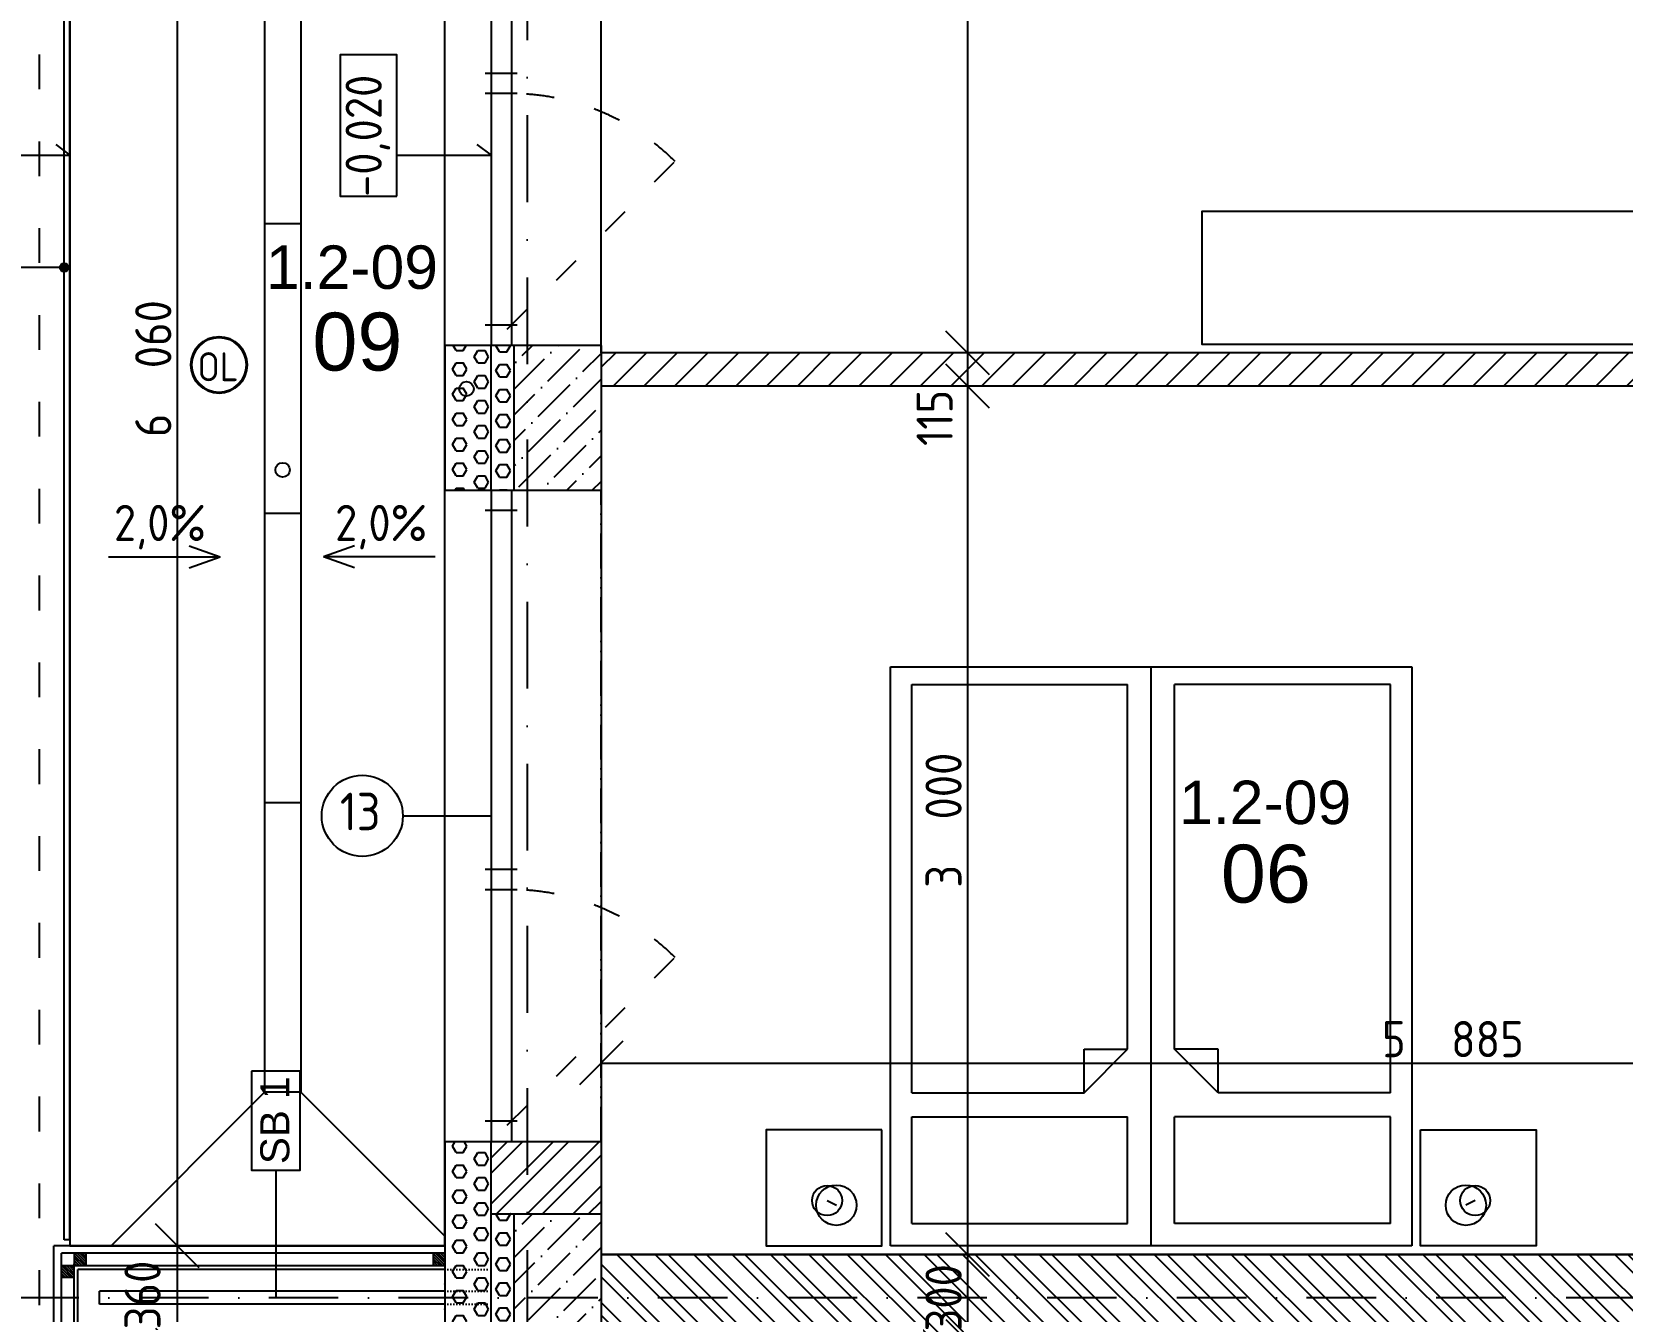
# Model space of a CAD drawing. Extents: x 4511820 to 5180432, y -1526536 to -944957.
# Drawn here: x 4978984 to 4984478, y -1325371 to -1320952 of the extents above; entities that cross this region are included whole.
import ezdxf

# ---------------------------------------------------------------- set-up
doc = ezdxf.new("R2010")
doc.units = 0
doc.header["$MEASUREMENT"] = 0
for name, pattern in [('ACAD_ISO03W100', [30, 12, -18]), ('ACAD_ISO07W100', [3.5, 0.5, -3]), ('ACAD_ISO12W100', [22, 12, -3, 0.5, -3, 0.5, -3]), ('BODKOCIARKOVANA_3', [5.6, 3, -1.3, 0, -1.3])]:
    doc.linetypes.add(name, pattern=pattern)
doc.layers.get('0').update_dxf_attribs({"linetype": 'CONTINUOUS'})
doc.layers.get('Defpoints').update_dxf_attribs({"color": 61, "linetype": 'CONTINUOUS'})
for name, color, linetype in [('KÓTY', 4, 'CONTINUOUS'), ('MÚRY', 1, 'CONTINUOUS'), ('OKNÁ', 143, 'CONTINUOUS'), ('osi', 253, 'CONTINUOUS'), ('Plochy', 41, 'CONTINUOUS'), ('POPIS', 7, 'CONTINUOUS'), ('POZEMOK', 7, 'CONTINUOUS'), ('TENKÁ', 7, 'CONTINUOUS'), ('tzb', 153, 'CONTINUOUS'), ('ZARIADENIE', 47, 'CONTINUOUS'), ('ŠRAFY', 82, 'CONTINUOUS')]:
    doc.layers.add(name, color=color, linetype=linetype)
doc.layers.add('zz-kanal-daždová', color=136, linetype='CONTINUOUS', lineweight=40)
doc.styles.add('ARIAL', font='arial.ttf')
doc.styles.add('STYLE1', font='isocp.shx')
doc.dimstyles.new('STANDARD-50', dxfattribs={"dimtxt": 125, "dimasz": 150, "dimexe": 10, "dimexo": 200, "dimgap": 20, "dimtad": 1, "dimdsep": 46, "dimlunit": 6, "dimtxsty": 'STYLE1', "dimblk1": 'OBLIQUE', "dimblk2": 'OBLIQUE', "dimsah": 1, "dimcen": 2.5, "dimse1": 1, "dimse2": 1, "dimadec": 0, "dimazin": 0, "dimtfac": 1, "dimtmove": 1, "dimatfit": 3, "dimldrblk": 'OBLIQUE', "dimfxl": 1, "dimtolj": 1, "dimtzin": 0, "dimarcsym": 0})
pattern_1 = [(0, (0, -175781), (0, 43.3012702), [25, -50]), (120, (0, -175781), (-37.5, -21.6506351), [25, -50]), (60, (25, -175781), (-37.5, 21.6506351), [25, -50])]
pattern_2 = [(315, (6325766.1914, 3695505.8086), (4.4194173824, 4.4194173824), [])]

# ---------------------------------------------------------------- blocks, each defined once
blk = doc.blocks.new('_OBLIQUE')
at = {"color": 0, "linetype": 'ByBlock'}
blk.add_line((-0.5, -0.5), (0.5, 0.5), dxfattribs=at)
blk = doc.blocks.new('*D22474')
at = {"layer": 'Defpoints', "color": 0}
for p in [(4980951, -1319055.2), (4976404.5, -1325175.2), (4980951, -1325175.2)]:
    blk.add_point(p, dxfattribs=at)
at = {"layer": 'KÓTY', "color": 0, "lineweight": -2}
blk.add_line((4976404.5, -1319055.2), (4976404.5, -1325175.2), dxfattribs=at)
at = {"layer": 'KÓTY', "color": 0, "linetype": 'ByBlock', "lineweight": -2, "xscale": 150, "yscale": 150, "zscale": 150}
for p, rotation in [((4976404.5, -1319055.2), 90), ((4976404.5, -1325175.2), 270)]:
    blk.add_blockref('_OBLIQUE', p, dxfattribs=dict(at, rotation=rotation))
at = {"layer": 'KÓTY', "color": 0, "insert": (4976322, -1322115.2), "char_height": 125, "attachment_point": 5, "rotation": 90, "style": 'STYLE1'}
blk.add_mtext('\\A1;6ﾠ120', dxfattribs=at)
blk = doc.blocks.new('*D22475')
at = {"layer": 'Defpoints', "color": 0}
for p in [(4980951, -1325175.2), (4976404.5, -1325475.2), (4980951, -1325475.2)]:
    blk.add_point(p, dxfattribs=at)
at = {"layer": 'KÓTY', "color": 0, "lineweight": -2}
blk.add_line((4976404.5, -1325175.2), (4976404.5, -1325475.2), dxfattribs=at)
at = {"layer": 'KÓTY', "color": 0, "linetype": 'ByBlock', "lineweight": -2, "xscale": 150, "yscale": 150, "zscale": 150}
for p, rotation in [((4976404.5, -1325175.2), 90), ((4976404.5, -1325475.2), 270)]:
    blk.add_blockref('_OBLIQUE', p, dxfattribs=dict(at, rotation=rotation))
at = {"layer": 'KÓTY', "color": 0, "insert": (4976322, -1325325.2), "char_height": 125, "attachment_point": 5, "rotation": 90, "style": 'STYLE1'}
blk.add_mtext('\\A1;300', dxfattribs=at)
blk = doc.blocks.new('*D22483')
at = {"layer": 'Defpoints', "color": 0}
for p in [(4980696, -1318905.2), (4976754.5, -1325325.2), (4980696, -1325325.2)]:
    blk.add_point(p, dxfattribs=at)
at = {"layer": 'KÓTY', "color": 0, "lineweight": -2}
blk.add_line((4976754.5, -1318905.2), (4976754.5, -1325325.2), dxfattribs=at)
at = {"layer": 'KÓTY', "color": 0, "linetype": 'ByBlock', "lineweight": -2, "xscale": 150, "yscale": 150, "zscale": 150}
for p, rotation in [((4976754.5, -1318905.2), 90), ((4976754.5, -1325325.2), 270)]:
    blk.add_blockref('_OBLIQUE', p, dxfattribs=dict(at, rotation=rotation))
at = {"layer": 'KÓTY', "color": 0, "insert": (4976672, -1322115.2), "char_height": 125, "attachment_point": 5, "rotation": 90, "style": 'STYLE1'}
blk.add_mtext('\\A1;6ﾠ420', dxfattribs=at)
blk = doc.blocks.new('*D22484')
at = {"layer": 'Defpoints', "color": 0}
for p in [(4980696, -1325325.2), (4976754.5, -1331745.2), (4980696, -1331745.2)]:
    blk.add_point(p, dxfattribs=at)
at = {"layer": 'KÓTY', "color": 0, "lineweight": -2}
blk.add_line((4976754.5, -1325325.2), (4976754.5, -1331745.2), dxfattribs=at)
at = {"layer": 'KÓTY', "color": 0, "linetype": 'ByBlock', "lineweight": -2, "xscale": 150, "yscale": 150, "zscale": 150}
for p, rotation in [((4976754.5, -1325325.2), 90), ((4976754.5, -1331745.2), 270)]:
    blk.add_blockref('_OBLIQUE', p, dxfattribs=dict(at, rotation=rotation))
at = {"layer": 'KÓTY', "color": 0, "insert": (4976672, -1328535.2), "char_height": 125, "attachment_point": 5, "rotation": 90, "style": 'STYLE1'}
blk.add_mtext('\\A1;6ﾠ420', dxfattribs=at)
blk = doc.blocks.new('*D22488')
at = {"layer": 'Defpoints', "color": 0}
for p in [(4979211, -1312385.2), (4977104.5, -1345195.2), (4982061, -1345195.2)]:
    blk.add_point(p, dxfattribs=at)
at = {"layer": 'KÓTY', "color": 0, "lineweight": -2}
blk.add_line((4977104.5, -1312385.2), (4977104.5, -1345195.2), dxfattribs=at)
at = {"layer": 'KÓTY', "color": 0, "linetype": 'ByBlock', "lineweight": -2, "xscale": 150, "yscale": 150, "zscale": 150}
for p, rotation in [((4977104.5, -1312385.2), 90), ((4977104.5, -1345195.2), 270)]:
    blk.add_blockref('_OBLIQUE', p, dxfattribs=dict(at, rotation=rotation))
at = {"layer": 'KÓTY', "color": 0, "insert": (4977022, -1328790.2), "char_height": 125, "attachment_point": 5, "rotation": 90, "style": 'STYLE1'}
blk.add_mtext('\\A1;32ﾠ810', dxfattribs=at)
blk = doc.blocks.new('*D22495')
at = {"layer": 'Defpoints', "color": 0}
for p in [(4980571, -1319585.2), (4977454.5, -1322035.2), (4980571, -1322035.2)]:
    blk.add_point(p, dxfattribs=at)
at = {"layer": 'KÓTY', "color": 0, "lineweight": -2}
blk.add_line((4977454.5, -1319585.2), (4977454.5, -1322035.2), dxfattribs=at)
at = {"layer": 'KÓTY', "color": 0, "linetype": 'ByBlock', "lineweight": -2, "xscale": 150, "yscale": 150, "zscale": 150}
for p, rotation in [((4977454.5, -1319585.2), 90), ((4977454.5, -1322035.2), 270)]:
    blk.add_blockref('_OBLIQUE', p, dxfattribs=dict(at, rotation=rotation))
at = {"layer": 'KÓTY', "color": 0, "insert": (4977372, -1320810.2), "char_height": 125, "attachment_point": 5, "rotation": 90, "style": 'STYLE1'}
blk.add_mtext('\\A1;2ﾠ450', dxfattribs=at)
blk = doc.blocks.new('*D22496')
at = {"layer": 'Defpoints', "color": 0}
for p in [(4980571, -1322035.2), (4977454.5, -1322535.2), (4980571, -1322535.2)]:
    blk.add_point(p, dxfattribs=at)
at = {"layer": 'KÓTY', "color": 0, "lineweight": -2}
blk.add_line((4977454.5, -1322035.2), (4977454.5, -1322535.2), dxfattribs=at)
at = {"layer": 'KÓTY', "color": 0, "linetype": 'ByBlock', "lineweight": -2, "xscale": 150, "yscale": 150, "zscale": 150}
for p, rotation in [((4977454.5, -1322035.2), 90), ((4977454.5, -1322535.2), 270)]:
    blk.add_blockref('_OBLIQUE', p, dxfattribs=dict(at, rotation=rotation))
at = {"layer": 'KÓTY', "color": 0, "insert": (4977372, -1322285.2), "char_height": 125, "attachment_point": 5, "rotation": 90, "style": 'STYLE1'}
blk.add_mtext('\\A1;500', dxfattribs=at)
blk = doc.blocks.new('*D22497')
at = {"layer": 'Defpoints', "color": 0}
for p in [(4980571, -1322535.2), (4977454.5, -1324785.2), (4980571, -1324785.2)]:
    blk.add_point(p, dxfattribs=at)
at = {"layer": 'KÓTY', "color": 0, "lineweight": -2}
blk.add_line((4977454.5, -1322535.2), (4977454.5, -1324785.2), dxfattribs=at)
at = {"layer": 'KÓTY', "color": 0, "linetype": 'ByBlock', "lineweight": -2, "xscale": 150, "yscale": 150, "zscale": 150}
for p, rotation in [((4977454.5, -1322535.2), 90), ((4977454.5, -1324785.2), 270)]:
    blk.add_blockref('_OBLIQUE', p, dxfattribs=dict(at, rotation=rotation))
at = {"layer": 'KÓTY', "color": 0, "insert": (4977372, -1323660.2), "char_height": 125, "attachment_point": 5, "rotation": 90, "style": 'STYLE1'}
blk.add_mtext('\\A1;2ﾠ250', dxfattribs=at)
blk = doc.blocks.new('*D22498')
at = {"layer": 'Defpoints', "color": 0}
for p in [(4980571, -1324785.2), (4977454.5, -1326035.2), (4980571, -1326035.2)]:
    blk.add_point(p, dxfattribs=at)
at = {"layer": 'KÓTY', "color": 0, "lineweight": -2}
blk.add_line((4977454.5, -1324785.2), (4977454.5, -1326035.2), dxfattribs=at)
at = {"layer": 'KÓTY', "color": 0, "linetype": 'ByBlock', "lineweight": -2, "xscale": 150, "yscale": 150, "zscale": 150}
for p, rotation in [((4977454.5, -1324785.2), 90), ((4977454.5, -1326035.2), 270)]:
    blk.add_blockref('_OBLIQUE', p, dxfattribs=dict(at, rotation=rotation))
at = {"layer": 'KÓTY', "color": 0, "insert": (4977372, -1325410.2), "char_height": 125, "attachment_point": 5, "rotation": 90, "style": 'STYLE1'}
blk.add_mtext('\\A1;1ﾠ250', dxfattribs=at)
blk = doc.blocks.new('DVOJPOSTEL')
at = {"layer": 'ZARIADENIE', "ltscale": 0.25}
for p, q in [((4444359, -1314665.2), (4444359, -1312665.2)), ((4444359, -1312665.2), (4446159, -1312665.2)), ((4445259, -1312665.2), (4445259, -1314665.2)), ((4446159, -1312665.2), (4446159, -1314665.2)), ((4444139.6, -1312821.2), (4444171.8, -1312805.1)), ((4446378.4, -1312821.2), (4446346.2, -1312805.1)), ((4446159, -1314665.2), (4444359, -1314665.2))]:
    blk.add_line(p, q, dxfattribs=at)
at = {"layer": 'ZARIADENIE', "color": 76, "ltscale": 0.25}
for p, q in [((4444432.3, -1312741.6), (4445177.9, -1312741.6)), ((4444432.3, -1312741.6), (4444432.3, -1313110.9)), ((4445177.9, -1312741.6), (4445177.9, -1313110.9)), ((4446085.7, -1312741.6), (4445340.1, -1312741.6)), ((4445340.1, -1312741.6), (4445340.1, -1313110.9)), ((4446085.7, -1312741.6), (4446085.7, -1313110.9)), ((4444432.3, -1313110.9), (4445177.9, -1313110.9)), ((4446085.7, -1313110.9), (4445340.1, -1313110.9)), ((4444432.3, -1313193.6), (4444432.3, -1314603.6)), ((4444432.3, -1313193.6), (4445027.9, -1313193.6)), ((4445027.9, -1313193.6), (4445177.9, -1313343.6)), ((4445027.9, -1313193.6), (4445027.9, -1313343.6)), ((4445490.1, -1313193.6), (4445340.1, -1313343.6)), ((4446085.7, -1313193.6), (4445490.1, -1313193.6)), ((4445490.1, -1313193.6), (4445490.1, -1313343.6)), ((4446085.7, -1313193.6), (4446085.7, -1314603.6)), ((4445027.9, -1313343.6), (4445177.9, -1313343.6)), ((4445177.9, -1313343.6), (4445177.9, -1314603.6)), ((4445340.1, -1313343.6), (4445340.1, -1314603.6)), ((4445490.1, -1313343.6), (4445340.1, -1313343.6)), ((4444432.3, -1314603.6), (4445177.9, -1314603.6)), ((4446085.7, -1314603.6), (4445340.1, -1314603.6))]:
    blk.add_line(p, q, dxfattribs=at)
at = {"layer": 'ZARIADENIE'}
for points in [[(4444329, -1313065.2), (4443929, -1313065.2), (4443929, -1312665.2), (4444329, -1312665.2)], [(4446189, -1313065.2), (4446589, -1313065.2), (4446589, -1312665.2), (4446189, -1312665.2)]]:
    blk.add_lwpolyline(points, close=True, dxfattribs=at)
at = {"layer": 'ZARIADENIE', "ltscale": 0.25}
for centre, radius in [((4444171.8, -1312805.1), 69.7), ((4446346.2, -1312805.1), 69.7), ((4444139.6, -1312821.2), 51.9), ((4446378.4, -1312821.2), 51.9)]:
    blk.add_circle(centre, radius, dxfattribs=at)
blk = doc.blocks.new('*D22588')
at = {"layer": 'Defpoints', "color": 0}
for p in [(4980951, -1319055.2), (4980951, -1322060.2), (4982216.5, -1322060.2)]:
    blk.add_point(p, dxfattribs=at)
at = {"layer": 'KÓTY', "color": 0, "lineweight": -2}
blk.add_line((4982216.5, -1319055.2), (4982216.5, -1322060.2), dxfattribs=at)
at = {"layer": 'KÓTY', "color": 0, "linetype": 'ByBlock', "lineweight": -2, "xscale": 150, "yscale": 150, "zscale": 150}
for p, rotation in [((4982216.5, -1319055.2), 90), ((4982216.5, -1322060.2), 270)]:
    blk.add_blockref('_OBLIQUE', p, dxfattribs=dict(at, rotation=rotation))
at = {"layer": 'KÓTY', "color": 0, "insert": (4982134, -1320557.7), "char_height": 125, "attachment_point": 5, "rotation": 90, "style": 'STYLE1'}
blk.add_mtext('\\A1;3ﾠ005', dxfattribs=at)
blk = doc.blocks.new('*D22589')
at = {"layer": 'Defpoints', "color": 0}
for p in [(4980951, -1322060.2), (4980951, -1322175.2), (4982216.5, -1322175.2)]:
    blk.add_point(p, dxfattribs=at)
at = {"layer": 'KÓTY', "color": 0, "lineweight": -2}
blk.add_line((4982216.5, -1322060.2), (4982216.5, -1322175.2), dxfattribs=at)
at = {"layer": 'KÓTY', "color": 0, "linetype": 'ByBlock', "lineweight": -2, "xscale": 150, "yscale": 150, "zscale": 150}
for p, rotation in [((4982216.5, -1322060.2), 90), ((4982216.5, -1322175.2), 270)]:
    blk.add_blockref('_OBLIQUE', p, dxfattribs=dict(at, rotation=rotation))
at = {"layer": 'KÓTY', "color": 0, "insert": (4982103, -1322285.5), "char_height": 125, "attachment_point": 5, "rotation": 90, "style": 'STYLE1'}
blk.add_mtext('\\A1;115', dxfattribs=at)
blk = doc.blocks.new('*D22590')
at = {"layer": 'Defpoints', "color": 0}
for p in [(4980951, -1322175.2), (4980951, -1325175.2), (4982216.5, -1325175.2)]:
    blk.add_point(p, dxfattribs=at)
at = {"layer": 'KÓTY', "color": 0, "lineweight": -2}
blk.add_line((4982216.5, -1322175.2), (4982216.5, -1325175.2), dxfattribs=at)
at = {"layer": 'KÓTY', "color": 0, "linetype": 'ByBlock', "lineweight": -2, "xscale": 150, "yscale": 150, "zscale": 150}
for p, rotation in [((4982216.5, -1322175.2), 90), ((4982216.5, -1325175.2), 270)]:
    blk.add_blockref('_OBLIQUE', p, dxfattribs=dict(at, rotation=rotation))
at = {"layer": 'KÓTY', "color": 0, "insert": (4982134, -1323675.2), "char_height": 125, "attachment_point": 5, "rotation": 90, "style": 'STYLE1'}
blk.add_mtext('\\A1;3ﾠ000', dxfattribs=at)
blk = doc.blocks.new('*D22591')
at = {"layer": 'Defpoints', "color": 0}
for p in [(4980951, -1325175.2), (4980951, -1325475.2), (4982216.5, -1325475.2)]:
    blk.add_point(p, dxfattribs=at)
at = {"layer": 'KÓTY', "color": 0, "lineweight": -2}
blk.add_line((4982216.5, -1325175.2), (4982216.5, -1325475.2), dxfattribs=at)
at = {"layer": 'KÓTY', "color": 0, "linetype": 'ByBlock', "lineweight": -2, "xscale": 150, "yscale": 150, "zscale": 150}
for p, rotation in [((4982216.5, -1325175.2), 90), ((4982216.5, -1325475.2), 270)]:
    blk.add_blockref('_OBLIQUE', p, dxfattribs=dict(at, rotation=rotation))
at = {"layer": 'KÓTY', "color": 0, "insert": (4982134, -1325325.2), "char_height": 125, "attachment_point": 5, "rotation": 90, "style": 'STYLE1'}
blk.add_mtext('\\A1;300', dxfattribs=at)
blk = doc.blocks.new('*D22647')
at = {"layer": 'Defpoints', "color": 0}
for p in [(4986836, -1324514), (4980951, -1325175.2), (4986836, -1325175.2)]:
    blk.add_point(p, dxfattribs=at)
at = {"layer": 'KÓTY', "color": 0, "lineweight": -2}
blk.add_line((4980951, -1324514), (4986836, -1324514), dxfattribs=at)
at = {"layer": 'KÓTY', "color": 0, "linetype": 'ByBlock', "lineweight": -2, "xscale": 150, "yscale": 150, "zscale": 150, "rotation": 180}
blk.add_blockref('_OBLIQUE', (4980951, -1324514), dxfattribs=at)
at = {"layer": 'KÓTY', "color": 0, "linetype": 'ByBlock', "lineweight": -2, "xscale": 150, "yscale": 150, "zscale": 150}
blk.add_blockref('_OBLIQUE', (4986836, -1324514), dxfattribs=at)
at = {"layer": 'KÓTY', "color": 0, "insert": (4983893.5, -1324431.5), "char_height": 125, "attachment_point": 5, "style": 'STYLE1'}
blk.add_mtext('\\A1;5ﾠ885', dxfattribs=at)
blk = doc.blocks.new('*D23238')
at = {"layer": 'Defpoints', "color": 0}
for p in [(4979276, -1319085.2), (4979276, -1325145.2), (4979486.5, -1325145.2)]:
    blk.add_point(p, dxfattribs=at)
at = {"layer": 'KÓTY', "color": 0, "lineweight": -2}
blk.add_line((4979486.5, -1319085.2), (4979486.5, -1325145.2), dxfattribs=at)
at = {"layer": 'KÓTY', "color": 0, "linetype": 'ByBlock', "lineweight": -2, "xscale": 150, "yscale": 150, "zscale": 150}
for p, rotation in [((4979486.5, -1319085.2), 90), ((4979486.5, -1325145.2), 270)]:
    blk.add_blockref('_OBLIQUE', p, dxfattribs=dict(at, rotation=rotation))
at = {"layer": 'KÓTY', "color": 0, "insert": (4979404, -1322115.2), "char_height": 125, "attachment_point": 5, "rotation": 90, "style": 'STYLE1'}
blk.add_mtext('\\A1;6ﾠ060', dxfattribs=at)
blk = doc.blocks.new('*D48145')
at = {"layer": 'Defpoints', "color": 0}
for p in [(4979486.5, -1325145.2), (4979486.5, -1325505.2), (4979486.5, -1325505.2)]:
    blk.add_point(p, dxfattribs=at)
at = {"layer": 'KÓTY', "color": 0, "lineweight": -2}
blk.add_line((4979486.5, -1325145.2), (4979486.5, -1325505.2), dxfattribs=at)
at = {"layer": 'KÓTY', "color": 0, "linetype": 'ByBlock', "lineweight": -2, "xscale": 150, "yscale": 150, "zscale": 150}
for p, rotation in [((4979486.5, -1325145.2), 90), ((4979486.5, -1325505.2), 270)]:
    blk.add_blockref('_OBLIQUE', p, dxfattribs=dict(at, rotation=rotation))
at = {"layer": 'KÓTY', "color": 0, "insert": (4979367, -1325315.5), "char_height": 125, "attachment_point": 5, "rotation": 90, "style": 'STYLE1'}
blk.add_mtext('\\A1;360', dxfattribs=at)
blk = doc.blocks.new('*D55251')
at = {"layer": 'Defpoints', "color": 0}
for p in [(4980651, -1325035.2), (4977804.5, -1325535.2), (4980696, -1325535.2)]:
    blk.add_point(p, dxfattribs=at)
at = {"layer": 'KÓTY', "color": 0, "lineweight": -2}
blk.add_line((4977804.5, -1325035.2), (4977804.5, -1325535.2), dxfattribs=at)
at = {"layer": 'KÓTY', "color": 0, "linetype": 'ByBlock', "lineweight": -2, "xscale": 150, "yscale": 150, "zscale": 150}
for p, rotation in [((4977804.5, -1325035.2), 90), ((4977804.5, -1325535.2), 270)]:
    blk.add_blockref('_OBLIQUE', p, dxfattribs=dict(at, rotation=rotation))
at = {"layer": 'KÓTY', "color": 0, "insert": (4977722, -1325285.2), "char_height": 125, "attachment_point": 5, "rotation": 90, "style": 'STYLE1'}
blk.add_mtext('\\A1;500', dxfattribs=at)
blk = doc.blocks.new('*D55252')
at = {"layer": 'Defpoints', "color": 0}
for p in [(4977804.5, -1324785.2), (4980951, -1324785.2), (4980951, -1325035.2)]:
    blk.add_point(p, dxfattribs=at)
at = {"layer": 'KÓTY', "color": 0, "lineweight": -2}
blk.add_line((4977804.5, -1325035.2), (4977804.5, -1324785.2), dxfattribs=at)
at = {"layer": 'KÓTY', "color": 0, "linetype": 'ByBlock', "lineweight": -2, "xscale": 150, "yscale": 150, "zscale": 150}
for p, rotation in [((4977804.5, -1324785.2), 90), ((4977804.5, -1325035.2), 270)]:
    blk.add_blockref('_OBLIQUE', p, dxfattribs=dict(at, rotation=rotation))
at = {"layer": 'KÓTY', "color": 0, "insert": (4977678.5, -1324924.5), "char_height": 125, "attachment_point": 5, "rotation": 90, "style": 'STYLE1'}
blk.add_mtext('\\A1;250', dxfattribs=at)

msp = doc.modelspace()

# ---------------------------------------------------------------- hatches: boundary and pattern name
at = {"layer": 'TENKÁ'}
h = msp.add_hatch(color=256, dxfattribs=at)
h.dxf.hatch_style = 1
h.paths.add_polyline_path([(4979081, -1321765.691, 2.41421356), (4979096, -1321750.691, 0.41421356)])
at = {"layer": 'ŠRAFY'}
h = msp.add_hatch(dxfattribs=at)
h.set_pattern_fill('HEX', color=256, scale=200)
h.set_pattern_definition(pattern_1)
h.paths.add_polyline_path([(4980411, -1322035.191), (4980411, -1322535.191), (4980571, -1322535.191), (4980571, -1322035.191)])
h = msp.add_hatch(dxfattribs=at)
h.set_pattern_fill('HEX', color=256, scale=200)
h.set_pattern_definition([(0, (0, -155521), (0, 43.3012702), [25, -50]), (120, (0, -155521), (-37.5, -21.6506351), [25, -50]), (60, (25, -155521), (-37.5, 21.6506351), [25, -50])])
h.paths.add_polyline_path([(4980641, -1322535.191), (4980651, -1322535.191), (4980651, -1322035.191), (4980641, -1322035.191), (4980571, -1322035.191), (4980571, -1322535.191)])
at = {"layer": 'ŠRAFY', "ltscale": 0.25}
h = msp.add_hatch(dxfattribs=at)
h.set_pattern_fill('ANSI36', color=256, scale=500)
h.set_pattern_definition([(45, (449781.18, -185153.17), (33.1456304, 121.533978), [156.25, -31.25, 0, -31.25])])
h.paths.add_polyline_path([(4980651, -1322535.191), (4980951, -1322535.191), (4980951, -1322035.191), (4980651, -1322035.191)])
h = msp.add_hatch(dxfattribs=at)
h.set_pattern_fill('ANSI31', color=256, scale=600, style=0)
h.set_pattern_definition([(45, (515270.5, 128041), (-53.0330086, 53.0330086), [])])
h.paths.add_polyline_path([(4980951, -1322175.191), (4986836, -1322175.191), (4986836, -1322775.191), (4986951, -1322775.191), (4986951, -1322060.191), (4986201, -1322060.191), (4986201, -1322010.191), (4986086, -1322010.191), (4986086, -1322060.191), (4980951, -1322060.191)])
at = {"layer": 'ŠRAFY'}
h = msp.add_hatch(dxfattribs=at)
h.set_pattern_fill('HEX', color=256, scale=200)
h.set_pattern_definition(pattern_1)
h.paths.add_polyline_path([(4980411, -1324785.191), (4980411, -1326035.191), (4980571, -1326035.191), (4980571, -1324785.191)])
h = msp.add_hatch(dxfattribs=at)
h.set_pattern_fill('ANSI32', color=256, scale=300)
h.paths.add_polyline_path([(4980571, -1325535.191), (4980571, -1326035.191), (4980951, -1326035.191), (4980951, -1325535.191)])
h.paths.add_polyline_path([(4980571, -1324785.191), (4980571, -1325035.191), (4980951, -1325035.191), (4980951, -1324785.191)])
h = msp.add_hatch(dxfattribs=at)
h.set_pattern_fill('HEX', color=256, scale=200)
h.set_pattern_definition([(0, (0, -158521), (0, 43.3012702), [25, -50]), (120, (0, -158521), (-37.5, -21.6506351), [25, -50]), (60, (25, -158521), (-37.5, 21.6506351), [25, -50])])
h.paths.add_polyline_path([(4980641, -1325535.191), (4980651, -1325535.191), (4980651, -1325035.191), (4980641, -1325035.191), (4980571, -1325035.191), (4980571, -1325535.191)])
at = {"layer": 'ŠRAFY', "ltscale": 0.25}
h = msp.add_hatch(dxfattribs=at)
h.set_pattern_fill('ANSI36', color=256, scale=500)
h.set_pattern_definition([(45, (449781.18, -188153.17), (33.1456304, 121.533978), [156.25, -31.25, 0, -31.25])])
h.paths.add_polyline_path([(4980651, -1325535.191), (4980951, -1325535.191), (4980951, -1325035.191), (4980651, -1325035.191)])
at = {"layer": 'ŠRAFY'}
h = msp.add_hatch(dxfattribs=at)
h.set_pattern_fill('ANSI31', color=45, scale=50, angle=270)
h.set_pattern_definition(pattern_2)
h.paths.add_polyline_path([(4979171, -1325215.191), (4979171, -1325171.191), (4979131, -1325171.191), (4979131, -1325208.191), (4979131, -1325215.191)])
h = msp.add_hatch(dxfattribs=at)
h.set_pattern_fill('ANSI31', color=45, scale=50, angle=270)
h.set_pattern_definition(pattern_2)
h.paths.add_polyline_path([(4980411, -1325215.191), (4980411, -1325171.191), (4980371, -1325171.191), (4980371, -1325215.191)])
h = msp.add_hatch(dxfattribs=at)
h.set_pattern_fill('ANSI32', color=256, scale=250, angle=90)
h.paths.add_polyline_path([(4986836, -1325175.191), (4980951, -1325175.191), (4980951, -1325475.191), (4986951, -1325475.191), (4986951, -1325175.191)])
h = msp.add_hatch(dxfattribs=at)
h.set_pattern_fill('ANSI31', color=45, scale=50, angle=270)
h.set_pattern_definition(pattern_2)
h.paths.add_polyline_path([(4979087, -1325215.191), (4979087, -1325255.191), (4979131, -1325255.191), (4979131, -1325215.191)])

# ---------------------------------------------------------------- linework, layer by layer
at = {"layer": 'MÚRY'}
for p, q in [((4980411, -1322035.191), (4980411, -1322535.191)), ((4980951, -1322035.191), (4980411, -1322035.191)), ((4980951, -1322035.191), (4980951, -1322060.191)), ((4986086, -1322060.191), (4980951, -1322060.191)), ((4986836, -1322175.191), (4980951, -1322175.191)), ((4980951, -1322175.191), (4980951, -1322535.191)), ((4980411, -1322535.191), (4980951, -1322535.191)), ((4980411, -1324785.191), (4980411, -1325095.191)), ((4980411, -1324785.191), (4980951, -1324785.191)), ((4980411, -1324785.191), (4980411, -1325145.191)), ((4980951, -1324785.191), (4980951, -1325175.191)), ((4979061, -1325505.191), (4979061, -1325145.191)), ((4980411, -1325145.191), (4979061, -1325145.191)), ((4986836, -1325175.191), (4980951, -1325175.191))]:
    msp.add_line(p, q, dxfattribs=at)
at = {"layer": 'OKNÁ'}
for p, q in [((4979096, -1325125.191), (4979096, -1319105.191)), ((4979116, -1325125.191), (4979116, -1319105.191)), ((4979116, -1325125.191), (4979096, -1325125.191))]:
    msp.add_line(p, q, dxfattribs=at)
at = {"layer": 'OKNÁ', "ltscale": 0.25}
for p, q in [((4980571, -1319585.191), (4980571, -1322035.191)), ((4980641, -1319585.191), (4980641, -1322035.191)), ((4980661, -1321095.191), (4980551, -1321095.191)), ((4980661, -1321165.191), (4980551, -1321165.191)), ((4980661, -1321965.191), (4980551, -1321965.191)), ((4980571, -1322535.191), (4980571, -1324785.191)), ((4980641, -1322535.191), (4980641, -1324785.191)), ((4980661, -1322605.191), (4980551, -1322605.191)), ((4980266.146, -1323660.191), (4980571, -1323660.191)), ((4980661, -1323845.191), (4980551, -1323845.191)), ((4980661, -1323915.191), (4980551, -1323915.191)), ((4980661, -1324715.191), (4980551, -1324715.191))]:
    msp.add_line(p, q, dxfattribs=at)
at = {"layer": 'OKNÁ', "linetype": 'ACAD_ISO03W100', "ltscale": 8}
for p, q in [((4980626.858, -1321979.334), (4981206.685, -1321399.506)), ((4980626.858, -1324729.334), (4981206.685, -1324149.506))]:
    msp.add_line(p, q, dxfattribs=at)
at = {"layer": 'OKNÁ', "ltscale": 0.25}
msp.add_circle((4980126.146, -1323660.191), 140, dxfattribs=at)
at = {"layer": 'OKNÁ', "linetype": 'ACAD_ISO03W100', "ltscale": 8}
for centre in [(4980641, -1321965.191), (4980641, -1324715.191)]:
    msp.add_arc(centre, 800, 45, 90, dxfattribs=at)
at = {"layer": 'osi', "linetype": 'BODKOCIARKOVANA_3', "ltscale": 100}
msp.add_line((4980696, -1310038), (4980696, -1347555.191), dxfattribs=at)
at = {"layer": 'osi', "linetype": 'BODKOCIARKOVANA_3', "ltscale": 80}
msp.add_line((5041881, -1325325.191), (4978211, -1325325.191), dxfattribs=at)
at = {"layer": 'Plochy'}
for points in [[(4980411, -1319085.191), (4979116, -1319085.191), (4979116, -1325145.191), (4980411, -1325145.191)], [(4980951, -1319055.191), (4985086, -1319055.191), (4985086, -1319570.191), (4986086, -1319570.191), (4986086, -1322060.191), (4980951, -1322060.191)], [(4986836, -1322175.191), (4980951, -1322175.191), (4980951, -1325175.191), (4986836, -1325175.191)]]:
    msp.add_lwpolyline(points, close=True, dxfattribs=at)
at = {"layer": 'POZEMOK'}
for p, q in [((4979788.5, -1319615.191), (4979788.5, -1324615.191)), ((4979913.5, -1319615.191), (4979913.5, -1324615.191)), ((4979913.5, -1321615.191), (4979788.5, -1321615.191)), ((4979913.5, -1322615.191), (4979788.5, -1322615.191)), ((4979913.5, -1323615.191), (4979788.5, -1323615.191)), ((4979788.5, -1324615.191), (4979258.5, -1325145.191)), ((4979913.5, -1324615.191), (4979788.5, -1324615.191)), ((4979913.5, -1324615.191), (4980411, -1325112.691))]:
    msp.add_line(p, q, dxfattribs=at)
at = {"layer": 'TENKÁ', "linetype": 'ACAD_ISO03W100', "ltscale": 10}
msp.add_line((4979011, -1337650.191), (4979011, -1312795.191), dxfattribs=at)
at = {"layer": 'TENKÁ', "linetype": 'ACAD_ISO12W100', "ltscale": 10}
for p, q in [((4980411, -1322035.191), (4980411, -1319585.191)), ((4980951, -1322035.191), (4980951, -1319585.191)), ((4980411, -1324785.191), (4980411, -1322535.191)), ((4980951, -1324785.191), (4980951, -1322535.191))]:
    msp.add_line(p, q, dxfattribs=at)
at = {"layer": 'TENKÁ'}
for p, q in [((4978790.261, -1321377.691), (4979116, -1321377.691)), ((4979067.191, -1321340.336), (4979116, -1321377.691)), ((4980245.261, -1321377.691), (4980571, -1321377.691)), ((4980522.191, -1321340.336), (4980571, -1321377.691)), ((4980571, -1322535.191), (4980571, -1322035.191)), ((4980651, -1322535.191), (4980651, -1322035.191)), ((4980951, -1322060.191), (4980951, -1322175.191)), ((4979249.25, -1322765.5), (4979635.25, -1322765.5)), ((4979528.05, -1322727.9), (4979635.25, -1322765.5)), ((4979528.05, -1322803.1), (4979635.25, -1322765.5)), ((4980099.45, -1322727.9), (4979992.25, -1322765.5)), ((4980378.25, -1322765.5), (4979992.25, -1322765.5)), ((4980099.45, -1322803.1), (4979992.25, -1322765.5)), ((4980571, -1326035.191), (4980571, -1324785.191)), ((4979827.559, -1324884.191), (4979827.559, -1325320.691)), ((4980571, -1325035.191), (4980951, -1325035.191)), ((4980651, -1325535.191), (4980651, -1325035.191)), ((4980411, -1325145.191), (4980411, -1325505.191)), ((4980411, -1325145.191), (4980411, -1325505.191)), ((4980411, -1325145.191), (4980411, -1325505.191)), ((4980951, -1325175.191), (4980951, -1325475.191))]:
    msp.add_line(p, q, dxfattribs=at)
at = {"layer": 'TENKÁ', "ltscale": 0.25}
msp.add_line((4979096, -1321765.691), (4978764.097, -1321765.691), dxfattribs=at)
at = {"layer": 'TENKÁ', "color": 45}
for p, q in [((4979087, -1325479.191), (4979087, -1325171.191)), ((4980411, -1325171.191), (4979087, -1325171.191)), ((4979131, -1325171.191), (4979131, -1325215.191)), ((4979171, -1325171.191), (4979171, -1325215.191)), ((4979131, -1325215.191), (4979087, -1325215.191)), ((4979131, -1325435.191), (4979131, -1325208.191)), ((4980411, -1325215.191), (4979131, -1325215.191)), ((4979131, -1325255.191), (4979087, -1325255.191))]:
    msp.add_line(p, q, dxfattribs=at)
at = {"layer": 'TENKÁ', "color": 252}
for p, q in [((4979143.5, -1325422.691), (4979143.5, -1325227.691)), ((4980411, -1325227.691), (4979143.5, -1325227.691)), ((4980411, -1325302.691), (4979218.5, -1325302.691)), ((4979218.5, -1325347.691), (4979218.5, -1325302.691)), ((4980411, -1325347.691), (4979218.5, -1325347.691))]:
    msp.add_line(p, q, dxfattribs=at)
at = {"layer": 'TENKÁ', "color": 252, "linetype": 'ACAD_ISO07W100', "ltscale": 3}
for p, q in [((4980411, -1325227.691), (4980571, -1325227.691)), ((4980411, -1325302.691), (4980571, -1325302.691)), ((4980411, -1325347.691), (4980571, -1325347.691))]:
    msp.add_line(p, q, dxfattribs=at)
at = {"layer": 'TENKÁ'}
for points in [[(4980245.261, -1321518.999), (4980245.261, -1321031.384), (4980049.862, -1321031.384), (4980049.862, -1321518.999)], [(4979743.559, -1324542.691), (4979743.559, -1324884.191), (4979911.559, -1324884.191), (4979911.559, -1324542.691)]]:
    msp.add_lwpolyline(points, close=True, dxfattribs=at)
msp.add_circle((4979096, -1321765.691), 15, dxfattribs=at)
at = {"layer": 'tzb'}
for centre in [(4980486, -1322185.191), (4979851, -1322465.191)]:
    msp.add_circle(centre, 25, dxfattribs=at)
at = {"layer": 'ZARIADENIE', "color": 45, "ltscale": 0.25}
msp.add_lwpolyline([(4984626, -1321572.424), (4983026, -1321572.424), (4983026, -1322030.191), (4984626, -1322030.191)], close=True, dxfattribs=at)
at = {"layer": 'zz-kanal-daždová'}
msp.add_circle((4979631.146, -1322102.334), 96, dxfattribs=at)
at = {"layer": 'ŠRAFY', "color": 45}
msp.add_line((4980371, -1325171.191), (4980371, -1325215.191), dxfattribs=at)

# ---------------------------------------------------------------- block references
at = {"layer": 'ZARIADENIE', "color": 2, "rotation": 180}
msp.add_blockref('DVOJPOSTEL', (9428110, -2637810.383), dxfattribs=at)

# ---------------------------------------------------------------- texts
at = {"layer": 'POPIS', "lineweight": 40, "ltscale": 0.25, "style": 'ARIAL'}
for s, height, p in [('1.2-09', 150, (4979793.411, -1321839.579)), ('09', 200, (4979953.811, -1322121.77)), ('1.2-09', 150, (4982947.911, -1323688.579)), ('06', 200, (4983091.811, -1323959.77))]:
    msp.add_text(s, height=height, dxfattribs=at).set_placement(p)
at = {"layer": 'TENKÁ', "ltscale": 0.25, "style": 'STYLE1'}
msp.add_text('-0,020', height=125, rotation=90, dxfattribs=at).set_placement((4980193.462, -1321521.937))
for p in [(4979268.082, -1322710.789), (4980032.082, -1322710.789)]:
    msp.add_text('2,0%', height=125, dxfattribs=at).set_placement(p)
at = {"layer": 'TENKÁ', "style": 'STYLE1'}
msp.add_text('13', height=130, dxfattribs=at).set_placement((4980048.616, -1323710.191))
at = {"layer": 'TENKÁ', "linetype": 'Continuous', "lineweight": 20, "style": 'ARIAL'}
msp.add_text('SB 1', height=100, rotation=90, dxfattribs=at).set_placement((4979873.887, -1324863.281))
at = {"layer": 'zz-kanal-daždová', "style": 'STYLE1'}
msp.add_text('OL', height=100, dxfattribs=at).set_placement((4979556.518, -1322158.533))

# ---------------------------------------------------------------- dimensions: what is measured, and where the dimension line sits
at = {"layer": 'KÓTY'}
for base, p1, p2, picture, middle in [((4977104.5, -1345195.191), (4979211, -1312385.191), (4982061, -1345195.191), '*D22488', (4977021.957, -1328790.191)), ((4976754.5, -1325325.191), (4980696, -1318905.191), (4980696, -1325325.191), '*D22483', (4976671.957, -1322115.191)), ((4976404.5, -1325175.191), (4980951, -1319055.191), (4980951, -1325175.191), '*D22474', (4976321.957, -1322115.191)), ((4979486.5, -1325145.191), (4979276, -1319085.191), (4979276, -1325145.191), '*D23238', (4979403.957, -1322115.191)), ((4982216.5, -1322060.191), (4980951, -1319055.191), (4980951, -1322060.191), '*D22588', (4982133.957, -1320557.691)), ((4977454.5, -1322035.191), (4980571, -1319585.191), (4980571, -1322035.191), '*D22495', (4977371.957, -1320810.191)), ((4977454.5, -1322535.191), (4980571, -1322035.191), (4980571, -1322535.191), '*D22496', (4977372, -1322285.191)), ((4982216.5, -1325175.191), (4980951, -1322175.191), (4980951, -1325175.191), '*D22590', (4982133.957, -1323675.191)), ((4977454.5, -1324785.191), (4980571, -1322535.191), (4980571, -1324785.191), '*D22497', (4977371.957, -1323660.191)), ((4977454.5, -1326035.191), (4980571, -1324785.191), (4980571, -1326035.191), '*D22498', (4977371.957, -1325410.191)), ((4976404.5, -1325475.191), (4980951, -1325175.191), (4980951, -1325475.191), '*D22475', (4976322, -1325325.191)), ((4982216.5, -1325475.191), (4980951, -1325175.191), (4980951, -1325475.191), '*D22591', (4982134, -1325325.191)), ((4976754.5, -1331745.191), (4980696, -1325325.191), (4980696, -1331745.191), '*D22484', (4976671.957, -1328535.191))]:
    dim = msp.add_linear_dim(base=base, p1=p1, p2=p2, angle=90, dimstyle='STANDARD-50', dxfattribs=at)
    dim.commit()
    dim.dimension.update_dxf_attribs({"geometry": picture, "text_midpoint": middle})
for base, p1, p2, picture, middle in [((4982216.5, -1322175.191), (4980951, -1322060.191), (4980951, -1322175.191), '*D22589', (4982185.5, -1322285.5)), ((4979486.5, -1325505.191), (4979486.5, -1325145.191), (4979486.5, -1325505.191), '*D48145', (4979449.5, -1325315.5))]:
    dim = msp.add_linear_dim(base=base, p1=p1, p2=p2, angle=90, dimstyle='STANDARD-50', dxfattribs=at)
    dim.commit()
    dim.dimension.update_dxf_attribs({"geometry": picture, "text_midpoint": middle, "dimtype": 160})
dim = msp.add_linear_dim(base=(4986836, -1324514), p1=(4980951, -1325175.191), p2=(4986836, -1325175.191), dimstyle='STANDARD-50', dxfattribs=at)
dim.commit()
dim.dimension.update_dxf_attribs({"geometry": '*D22647', "text_midpoint": (4983893.5, -1324431.457)})
dim = msp.add_linear_dim(base=(4977804.5, -1324785.191), p1=(4980951, -1325035.191), p2=(4980951, -1324785.191), angle=90, dimstyle='STANDARD-50', override={"dimtxsty": 'STYLE1', "dimldrblk": 'OBLIQUE'}, dxfattribs=at)
dim.commit()
dim.dimension.update_dxf_attribs({"geometry": '*D55252', "text_midpoint": (4977760.998, -1324924.465), "dimtype": 160})
dim = msp.add_linear_dim(base=(4977804.5, -1325535.191), p1=(4980651, -1325035.191), p2=(4980696, -1325535.191), angle=90, dimstyle='STANDARD-50', override={"dimtxsty": 'STYLE1', "dimldrblk": 'OBLIQUE'}, dxfattribs=at)
dim.commit()
dim.dimension.update_dxf_attribs({"geometry": '*D55251', "text_midpoint": (4977722, -1325285.191)})

doc.saveas('drawing.dxf')
